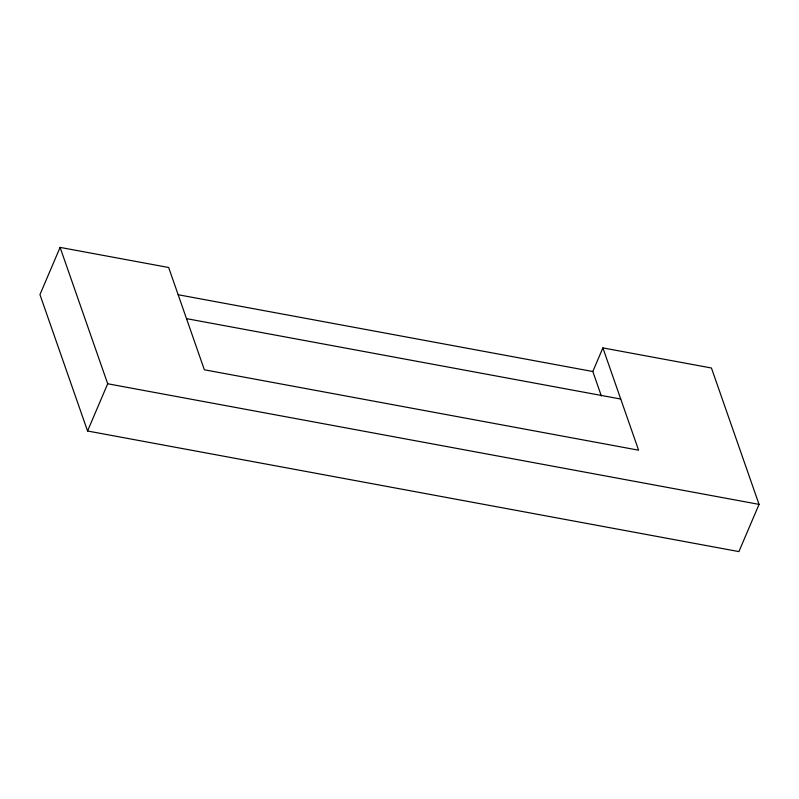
<?xml version="1.0" encoding="UTF-8"?>
<svg xmlns="http://www.w3.org/2000/svg" width="799" height="799" viewBox="0 0 799 799"><rect width="100%" height="100%" fill="white"/><g stroke="black" fill="none" stroke-linecap="round" stroke-linejoin="round"><path stroke-width="1.2" d="M602.885 347.905L638.591 450.187L204.354 369.777L168.649 267.495L60.095 247.4L39.95 294.621L87.56 431.001L738.905 551.6L759.05 504.379L711.44 367.999L602.885 347.905L592.818 371.515L601.337 395.924M87.56 431.001L107.695 383.77L60.095 247.4M178.207 294.741L592.818 371.515M186.507 318.641L620.733 399.041M107.695 383.77L759.05 504.379"/></g></svg>
